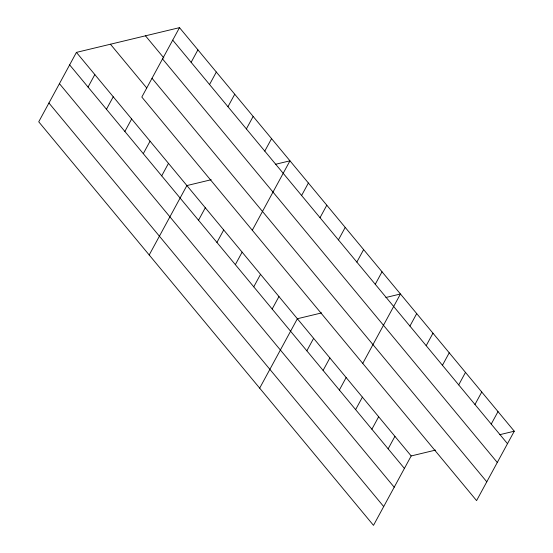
<?xml version="1.0" encoding="UTF-8"?>
<svg xmlns="http://www.w3.org/2000/svg" width="553" height="553" viewBox="0 0 553 553"><rect width="100%" height="100%" fill="white"/><g stroke="black" fill="none" stroke-linecap="round" stroke-linejoin="round"><path stroke-width="0.83" d="M179.504 27.65L141.817 97.052L476.582 500.61L514.269 431.202L179.504 27.65L76.418 52.39L38.731 121.798L373.496 525.35L411.183 455.949L435.481 450.114M88.051 87.07L94.826 74.586M106.459 109.266L113.241 96.782M124.874 131.462L131.649 118.978M191.138 62.33L197.912 49.846M143.289 153.658L150.063 141.174M209.546 84.526L216.327 72.042M161.697 175.854L168.478 163.37M227.96 106.722L234.742 94.238M149.206 254.968L186.886 185.566L211.184 179.732M246.375 128.918L253.15 116.434M198.52 220.246L205.301 207.762M264.783 151.107L271.564 138.63M216.935 242.442L223.709 229.958M252.292 230.228L289.972 160.819L275.394 164.324M235.35 264.631L242.124 252.154M301.606 195.499L308.387 183.015M253.758 286.827L260.539 274.343M320.021 217.695L326.802 205.211M272.173 309.023L278.947 296.539M338.436 239.891L345.21 227.407M259.675 388.144L297.362 318.735L321.659 312.908M306.846 350.823L313.62 338.339M356.844 262.087L363.625 249.603M323.104 370.42L329.878 357.943M375.259 284.283L382.033 271.8M339.362 390.024L346.143 377.54M362.761 363.397L400.448 293.996L385.87 297.493M355.62 409.628L362.402 397.144M409.932 326.076L416.706 313.599M371.886 429.225L378.66 416.741M426.19 345.68L432.971 333.196M388.144 448.829L394.925 436.345M442.448 365.284L449.23 352.8M458.714 384.881L465.488 372.397M474.972 404.485L481.746 392.001M491.23 424.089L498.011 411.605M499.691 434.699L514.269 431.202M172.723 40.134L507.488 443.686M145.48 35.814L163.895 58.01M162.527 58.915L497.292 462.474M152.02 78.27L486.785 481.822M110.434 44.226L146.718 87.968M76.418 52.39L411.183 455.949M69.637 64.874L404.402 468.426M59.441 83.662L394.206 487.214M48.934 103.01L383.699 506.569"/></g></svg>
